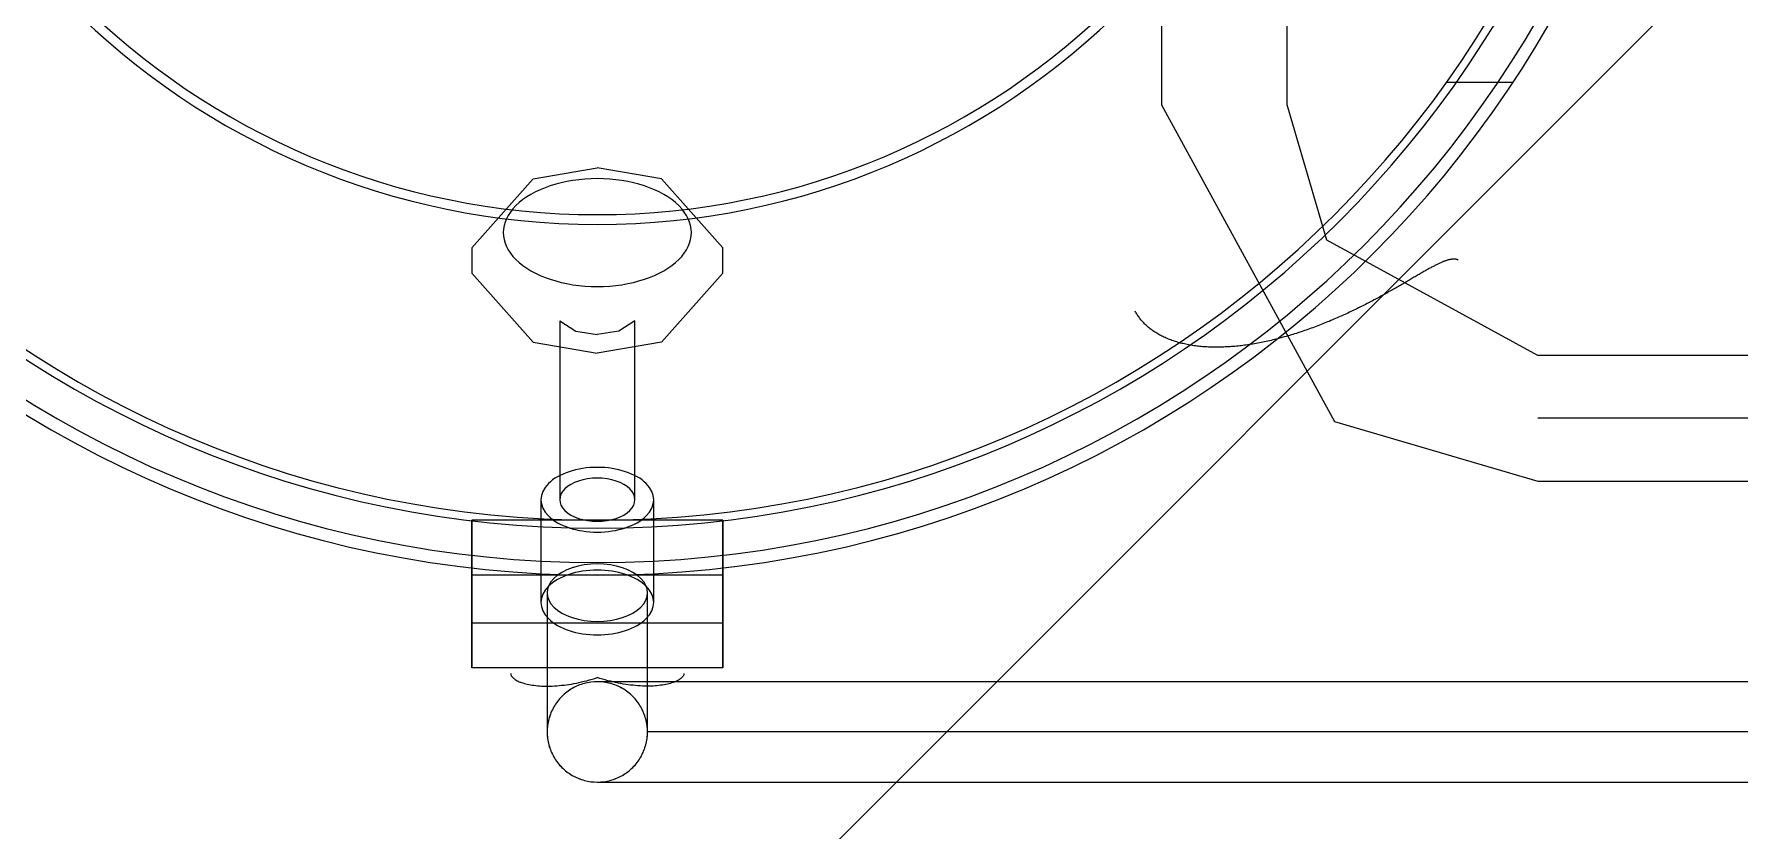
# Model space of a CAD drawing. Header units: millimetres. Extents: x -677815 to 476396, y -125373 to 39000.
# Drawn here: x 136915.5 to 137187.5, y 11654.9 to 11781.9 of the extents above; entities that cross this region are included whole.
import ezdxf

# ---------------------------------------------------------------- set-up
doc = ezdxf.new("R2010")
doc.units = ezdxf.units.MM
doc.layers.add('AM_BOR', color=4, linetype='Continuous', lineweight=25)
doc.layers.add('Xref building Toll$0$P-SANR-FIXT', color=6, linetype='Continuous', lineweight=9)

# ---------------------------------------------------------------- blocks, each defined once
blk = doc.blocks.new('Xref building Toll$0$FP_233-MASTER GROUND FLOOR')
at = {"layer": 'Xref building Toll$0$P-SANR-FIXT'}
for p, q in [((-152.39, 446.17), (-152.44, 445.92)), ((-152.33, 446.41), (-152.39, 446.17)), ((-152.27, 446.64), (-152.33, 446.41)), ((-152.2, 446.86), (-152.27, 446.64)), ((-152.14, 447.07), (-152.2, 446.86)), ((-152.06, 447.27), (-152.14, 447.07)), ((-151.99, 447.46), (-152.06, 447.27)), ((-151.91, 447.64), (-151.99, 447.46)), ((-151.83, 447.8), (-151.91, 447.64)), ((-151.74, 447.95), (-151.83, 447.8)), ((-151.65, 448.09), (-151.74, 447.95)), ((-151.56, 448.22), (-151.65, 448.09)), ((-151.47, 448.34), (-151.56, 448.22)), ((-151.38, 448.44), (-151.47, 448.34)), ((-151.28, 448.53), (-151.38, 448.44)), ((-151.18, 448.61), (-151.28, 448.53)), ((-151.09, 448.68), (-151.18, 448.61)), ((-150.99, 448.73), (-151.09, 448.68)), ((-150.89, 448.77), (-150.99, 448.73)), ((-150.79, 448.8), (-150.89, 448.77)), ((-150.68, 448.82), (-150.79, 448.8)), ((-152.69, 443.56), (-152.7, 443.23)), ((-152.68, 443.89), (-152.69, 443.56)), ((-152.66, 444.2), (-152.68, 443.89)), ((-152.64, 444.51), (-152.66, 444.2)), ((-152.61, 444.81), (-152.64, 444.51)), ((-152.57, 445.1), (-152.61, 444.81)), ((-152.53, 445.38), (-152.57, 445.1)), ((-152.49, 445.66), (-152.53, 445.38)), ((-152.44, 445.92), (-152.49, 445.66)), ((-152.7, 443.23), (-152.7, 442.89)), ((-152.7, 442.89), (-152.69, 442.54)), ((-152.69, 442.54), (-152.68, 442.18)), ((-152.68, 442.18), (-152.67, 441.82)), ((-152.67, 441.82), (-152.64, 441.45)), ((-152.64, 441.45), (-152.61, 441.08)), ((-152.61, 441.08), (-152.57, 440.7)), ((-152.57, 440.7), (-152.53, 440.31)), ((-152.53, 440.31), (-152.48, 439.92)), ((-152.48, 439.92), (-152.42, 439.53)), ((-152.42, 439.53), (-152.36, 439.13)), ((-152.36, 439.13), (-152.29, 438.73)), ((-152.29, 438.73), (-152.21, 438.32)), ((-152.21, 438.32), (-152.13, 437.92)), ((-152.13, 437.92), (-152.03, 437.5)), ((-152.03, 437.5), (-151.93, 437.09)), ((-151.93, 437.09), (-151.83, 436.67)), ((-151.83, 436.67), (-151.71, 436.26)), ((-151.71, 436.26), (-151.59, 435.84)), ((-151.59, 435.84), (-151.47, 435.42)), ((-151.47, 435.42), (-151.33, 435))]:
    blk.add_line(p, q, dxfattribs=at)
blk = doc.blocks.new('Xref building Toll$0$FP_232-MASTER GROUND FLOOR')
at = {"layer": 'Xref building Toll$0$P-SANR-FIXT'}
blk.add_line((-137.81, 443), (-160, 443), dxfattribs=at)
blk.add_blockref('Xref building Toll$0$FP_233-MASTER GROUND FLOOR', (0, 0), dxfattribs=at)
blk = doc.blocks.new('Xref building Toll$0$FP_235-MASTER GROUND FLOOR')
at = {"layer": 'Xref building Toll$0$P-SANR-FIXT'}
for p, q in [((-152.03, 432.5), (-151.93, 432.91)), ((-151.93, 432.91), (-151.83, 433.33)), ((-151.83, 433.33), (-151.71, 433.74)), ((-151.71, 433.74), (-151.59, 434.16)), ((-151.59, 434.16), (-151.47, 434.58)), ((-151.47, 434.58), (-151.33, 435)), ((-152.53, 429.69), (-152.48, 430.08)), ((-152.48, 430.08), (-152.42, 430.47)), ((-152.42, 430.47), (-152.36, 430.87)), ((-152.36, 430.87), (-152.29, 431.27)), ((-152.29, 431.27), (-152.21, 431.68)), ((-152.21, 431.68), (-152.13, 432.08)), ((-152.13, 432.08), (-152.03, 432.5)), ((-152.7, 427.11), (-152.69, 427.46)), ((-152.7, 426.77), (-152.7, 427.11)), ((-152.69, 427.46), (-152.68, 427.82)), ((-152.68, 427.82), (-152.67, 428.18)), ((-152.67, 428.18), (-152.64, 428.55)), ((-152.64, 428.55), (-152.61, 428.92)), ((-152.61, 428.92), (-152.57, 429.3)), ((-152.57, 429.3), (-152.53, 429.69)), ((-152.69, 426.44), (-152.7, 426.77)), ((-152.68, 426.11), (-152.69, 426.44)), ((-152.66, 425.8), (-152.68, 426.11)), ((-152.64, 425.49), (-152.66, 425.8)), ((-152.61, 425.19), (-152.64, 425.49)), ((-152.57, 424.9), (-152.61, 425.19)), ((-152.53, 424.62), (-152.57, 424.9)), ((-152.49, 424.34), (-152.53, 424.62)), ((-152.44, 424.08), (-152.49, 424.34)), ((-152.39, 423.83), (-152.44, 424.08)), ((-152.33, 423.59), (-152.39, 423.83)), ((-152.27, 423.36), (-152.33, 423.59)), ((-152.2, 423.14), (-152.27, 423.36)), ((-152.14, 422.93), (-152.2, 423.14)), ((-152.06, 422.73), (-152.14, 422.93)), ((-151.99, 422.54), (-152.06, 422.73)), ((-151.91, 422.36), (-151.99, 422.54)), ((-151.83, 422.2), (-151.91, 422.36)), ((-151.74, 422.05), (-151.83, 422.2)), ((-151.65, 421.91), (-151.74, 422.05)), ((-151.56, 421.78), (-151.65, 421.91)), ((-151.47, 421.66), (-151.56, 421.78)), ((-151.38, 421.56), (-151.47, 421.66)), ((-151.28, 421.47), (-151.38, 421.56)), ((-151.18, 421.39), (-151.28, 421.47)), ((-151.09, 421.32), (-151.18, 421.39)), ((-150.99, 421.27), (-151.09, 421.32)), ((-150.89, 421.23), (-150.99, 421.27)), ((-150.79, 421.2), (-150.89, 421.23)), ((-150.68, 421.18), (-150.79, 421.2))]:
    blk.add_line(p, q, dxfattribs=at)
blk = doc.blocks.new('Xref building Toll$0$FP_234-MASTER GROUND FLOOR')
at = {"layer": 'Xref building Toll$0$P-SANR-FIXT'}
blk.add_line((-160, 427), (-137.81, 427), dxfattribs=at)
blk.add_blockref('Xref building Toll$0$FP_235-MASTER GROUND FLOOR', (0, 0), dxfattribs=at)
blk = doc.blocks.new('Xref building Toll$0$FP_237-MASTER GROUND FLOOR')
at = {"layer": 'Xref building Toll$0$P-SANR-FIXT'}
blk.add_line((-160, 415), (-160, 427), dxfattribs=at)
blk = doc.blocks.new('Xref building Toll$0$FP_236-MASTER GROUND FLOOR')
at = {"layer": 'Xref building Toll$0$P-SANR-FIXT'}
for p, q in [((-168, 435), (-168, 415)), ((-152, 415), (-152, 435))]:
    blk.add_line(p, q, dxfattribs=at)
blk.add_blockref('Xref building Toll$0$FP_237-MASTER GROUND FLOOR', (0, 0), dxfattribs=at)
blk = doc.blocks.new('Xref building Toll$0$FP_239-MASTER GROUND FLOOR')
at = {"layer": 'Xref building Toll$0$P-SANR-FIXT'}
blk.add_line((-160, 245), (-160, 415), dxfattribs=at)
blk = doc.blocks.new('Xref building Toll$0$FP_238-MASTER GROUND FLOOR')
at = {"layer": 'Xref building Toll$0$P-SANR-FIXT'}
for p, q in [((-168, 415), (-168, 245)), ((-152, 245), (-152, 415))]:
    blk.add_line(p, q, dxfattribs=at)
blk.add_blockref('Xref building Toll$0$FP_239-MASTER GROUND FLOOR', (0, 0), dxfattribs=at)
blk = doc.blocks.new('Xref building Toll$0$FP_259-MASTER GROUND FLOOR')
at = {"layer": 'Xref building Toll$0$P-SANR-FIXT'}
blk.add_line((-110, 185), (-110, 285), dxfattribs=at)
blk = doc.blocks.new('Xref building Toll$0$FP_258-MASTER GROUND FLOOR')
at = {"layer": 'Xref building Toll$0$P-SANR-FIXT'}
for p, q in [((-120, 285), (-120, 185)), ((-100, 185), (-100, 285))]:
    blk.add_line(p, q, dxfattribs=at)
blk.add_blockref('Xref building Toll$0$FP_259-MASTER GROUND FLOOR', (0, 0), dxfattribs=at)
blk = doc.blocks.new('Xref building Toll$0$FP_261-MASTER GROUND FLOOR')
at = {"layer": 'Xref building Toll$0$P-SANR-FIXT'}
for p, q in [((-94.42, 348.19), (-94.29, 348.3)), ((-94.29, 348.3), (-94.16, 348.41)), ((-94.16, 348.41), (-94.03, 348.51)), ((-94.03, 348.51), (-93.9, 348.61)), ((-93.9, 348.61), (-93.76, 348.71)), ((-93.76, 348.71), (-93.62, 348.8)), ((-93.62, 348.8), (-93.48, 348.89)), ((-93.48, 348.89), (-93.34, 348.98)), ((-93.34, 348.98), (-93.2, 349.07)), ((-93.2, 349.07), (-93.06, 349.15)), ((-93.06, 349.15), (-92.91, 349.23)), ((-96.63, 345.47), (-96.53, 345.63)), ((-96.53, 345.63), (-96.44, 345.79)), ((-96.44, 345.79), (-96.34, 345.94)), ((-96.34, 345.94), (-96.25, 346.1)), ((-96.25, 346.1), (-96.15, 346.25)), ((-96.15, 346.25), (-96.04, 346.39)), ((-96.04, 346.39), (-95.94, 346.54)), ((-95.94, 346.54), (-95.83, 346.68)), ((-95.83, 346.68), (-95.73, 346.82)), ((-95.73, 346.82), (-95.62, 346.96)), ((-95.62, 346.96), (-95.5, 347.1)), ((-95.5, 347.1), (-95.39, 347.23)), ((-95.39, 347.23), (-95.28, 347.36)), ((-95.28, 347.36), (-95.16, 347.49)), ((-95.16, 347.49), (-95.04, 347.61)), ((-95.04, 347.61), (-94.92, 347.73)), ((-94.92, 347.73), (-94.8, 347.85)), ((-94.8, 347.85), (-94.67, 347.97)), ((-94.67, 347.97), (-94.55, 348.08)), ((-94.55, 348.08), (-94.42, 348.19)), ((-97.83, 342.58), (-97.77, 342.78)), ((-97.77, 342.78), (-97.71, 342.97)), ((-97.71, 342.97), (-97.65, 343.16)), ((-97.65, 343.16), (-97.58, 343.36)), ((-97.58, 343.36), (-97.51, 343.54)), ((-97.51, 343.54), (-97.44, 343.73)), ((-97.44, 343.73), (-97.37, 343.91)), ((-97.37, 343.91), (-97.29, 344.1)), ((-97.29, 344.1), (-97.22, 344.28)), ((-97.22, 344.28), (-97.14, 344.45)), ((-97.14, 344.45), (-97.06, 344.63)), ((-97.06, 344.63), (-96.98, 344.8)), ((-96.98, 344.8), (-96.89, 344.97)), ((-96.89, 344.97), (-96.81, 345.14)), ((-96.81, 345.14), (-96.72, 345.3)), ((-96.72, 345.3), (-96.63, 345.47)), ((-98.42, 339.85), (-98.39, 340.07)), ((-98.39, 340.07), (-98.36, 340.29)), ((-98.36, 340.29), (-98.32, 340.5)), ((-98.32, 340.5), (-98.28, 340.72)), ((-98.28, 340.72), (-98.24, 340.93)), ((-98.24, 340.93), (-98.19, 341.15)), ((-98.19, 341.15), (-98.15, 341.36)), ((-98.15, 341.36), (-98.1, 341.57)), ((-98.1, 341.57), (-98.05, 341.77)), ((-98.05, 341.77), (-98, 341.98)), ((-98, 341.98), (-97.95, 342.18)), ((-97.95, 342.18), (-97.89, 342.38)), ((-97.89, 342.38), (-97.83, 342.58)), ((-98.65, 337.31), (-98.64, 337.54)), ((-98.64, 337.54), (-98.63, 337.78)), ((-98.63, 337.78), (-98.61, 338.02)), ((-98.61, 338.02), (-98.6, 338.25)), ((-98.6, 338.25), (-98.58, 338.48)), ((-98.58, 338.48), (-98.56, 338.71)), ((-98.56, 338.71), (-98.53, 338.94)), ((-98.53, 338.94), (-98.51, 339.17)), ((-98.51, 339.17), (-98.48, 339.4)), ((-98.48, 339.4), (-98.45, 339.62)), ((-98.45, 339.62), (-98.42, 339.85)), ((-98.67, 336.58), (-98.66, 336.83)), ((-98.67, 336.34), (-98.67, 336.58)), ((-98.67, 336.1), (-98.67, 336.34)), ((-98.66, 335.85), (-98.67, 336.1)), ((-98.66, 337.07), (-98.65, 337.31)), ((-98.66, 336.83), (-98.66, 337.07)), ((-98.66, 335.6), (-98.66, 335.85)), ((-98.65, 335.35), (-98.66, 335.6)), ((-98.65, 335.11), (-98.65, 335.35)), ((-98.63, 334.86), (-98.65, 335.11)), ((-98.62, 334.6), (-98.63, 334.86)), ((-98.61, 334.35), (-98.62, 334.6)), ((-98.59, 334.1), (-98.61, 334.35)), ((-98.57, 333.84), (-98.59, 334.1)), ((-98.55, 333.59), (-98.57, 333.84)), ((-98.53, 333.33), (-98.55, 333.59)), ((-98.51, 333.08), (-98.53, 333.33)), ((-98.48, 332.82), (-98.51, 333.08)), ((-98.45, 332.56), (-98.48, 332.82)), ((-98.42, 332.3), (-98.45, 332.56)), ((-98.39, 332.04), (-98.42, 332.3)), ((-98.36, 331.78), (-98.39, 332.04)), ((-98.32, 331.52), (-98.36, 331.78)), ((-98.28, 331.25), (-98.32, 331.52)), ((-98.24, 330.99), (-98.28, 331.25)), ((-98.2, 330.73), (-98.24, 330.99)), ((-98.16, 330.47), (-98.2, 330.73)), ((-98.11, 330.2), (-98.16, 330.47)), ((-98.07, 329.94), (-98.11, 330.2)), ((-98.02, 329.67), (-98.07, 329.94)), ((-97.97, 329.41), (-98.02, 329.67)), ((-97.92, 329.14), (-97.97, 329.41)), ((-97.86, 328.87), (-97.92, 329.14)), ((-97.81, 328.61), (-97.86, 328.87)), ((-97.75, 328.34), (-97.81, 328.61)), ((-97.69, 328.07), (-97.75, 328.34)), ((-97.63, 327.81), (-97.69, 328.07)), ((-97.57, 327.54), (-97.63, 327.81)), ((-97.51, 327.27), (-97.57, 327.54)), ((-97.44, 327), (-97.51, 327.27)), ((-97.38, 326.73), (-97.44, 327)), ((-97.31, 326.47), (-97.38, 326.73)), ((-97.24, 326.2), (-97.31, 326.47)), ((-97.17, 325.93), (-97.24, 326.2)), ((-97.09, 325.66), (-97.17, 325.93)), ((-97.02, 325.39), (-97.09, 325.66)), ((-96.94, 325.13), (-97.02, 325.39)), ((-96.87, 324.86), (-96.94, 325.13)), ((-96.79, 324.59), (-96.87, 324.86)), ((-96.71, 324.32), (-96.79, 324.59)), ((-96.63, 324.06), (-96.71, 324.32)), ((-96.54, 323.79), (-96.63, 324.06)), ((-96.46, 323.52), (-96.54, 323.79)), ((-96.37, 323.26), (-96.46, 323.52)), ((-96.29, 322.99), (-96.37, 323.26)), ((-96.2, 322.73), (-96.29, 322.99)), ((-96.11, 322.46), (-96.2, 322.73)), ((-96.02, 322.2), (-96.11, 322.46)), ((-95.93, 321.93), (-96.02, 322.2)), ((-95.84, 321.67), (-95.93, 321.93)), ((-95.74, 321.4), (-95.84, 321.67)), ((-95.65, 321.14), (-95.74, 321.4)), ((-95.55, 320.88), (-95.65, 321.14)), ((-95.45, 320.62), (-95.55, 320.88)), ((-95.36, 320.36), (-95.45, 320.62)), ((-95.26, 320.09), (-95.36, 320.36)), ((-95.16, 319.84), (-95.26, 320.09)), ((-95.05, 319.58), (-95.16, 319.84)), ((-94.95, 319.32), (-95.05, 319.58)), ((-94.85, 319.06), (-94.95, 319.32)), ((-94.75, 318.8), (-94.85, 319.06)), ((-94.64, 318.55), (-94.75, 318.8)), ((-94.54, 318.29), (-94.64, 318.55)), ((-94.43, 318.04), (-94.54, 318.29)), ((-94.32, 317.78), (-94.43, 318.04)), ((-94.21, 317.53), (-94.32, 317.78)), ((-94.11, 317.28), (-94.21, 317.53)), ((-94, 317.03), (-94.11, 317.28)), ((-93.89, 316.78), (-94, 317.03)), ((-93.78, 316.53), (-93.89, 316.78)), ((-93.67, 316.28), (-93.78, 316.53)), ((-93.55, 316.03), (-93.67, 316.28)), ((-93.44, 315.79), (-93.55, 316.03)), ((-93.33, 315.54), (-93.44, 315.79)), ((-93.22, 315.3), (-93.33, 315.54)), ((-93.1, 315.06), (-93.22, 315.3)), ((-92.99, 314.82), (-93.1, 315.06)), ((-92.87, 314.58), (-92.99, 314.82)), ((-92.76, 314.34), (-92.87, 314.58)), ((-92.64, 314.1), (-92.76, 314.34)), ((-92.53, 313.86), (-92.64, 314.1)), ((-92.41, 313.63), (-92.53, 313.86)), ((-92.3, 313.39), (-92.41, 313.63)), ((-92.18, 313.16), (-92.3, 313.39)), ((-92.06, 312.93), (-92.18, 313.16)), ((-91.95, 312.7), (-92.06, 312.93)), ((-91.83, 312.47), (-91.95, 312.7)), ((-91.71, 312.24), (-91.83, 312.47)), ((-91.6, 312.02), (-91.71, 312.24)), ((-91.48, 311.79), (-91.6, 312.02)), ((-91.36, 311.57), (-91.48, 311.79)), ((-91.25, 311.35), (-91.36, 311.57)), ((-91.13, 311.13), (-91.25, 311.35)), ((-91.01, 310.91), (-91.13, 311.13)), ((-90.9, 310.69), (-91.01, 310.91)), ((-90.78, 310.48), (-90.9, 310.69)), ((-90.67, 310.26), (-90.78, 310.48)), ((-90.55, 310.05), (-90.67, 310.26)), ((-90.43, 309.84), (-90.55, 310.05)), ((-90.32, 309.63), (-90.43, 309.84)), ((-90.2, 309.42), (-90.32, 309.63)), ((-90.09, 309.21), (-90.2, 309.42)), ((-89.98, 309.01), (-90.09, 309.21)), ((-89.86, 308.81), (-89.98, 309.01)), ((-89.75, 308.6), (-89.86, 308.81)), ((-89.63, 308.4), (-89.75, 308.6)), ((-89.52, 308.21), (-89.63, 308.4)), ((-89.41, 308.01), (-89.52, 308.21)), ((-89.3, 307.81), (-89.41, 308.01)), ((-89.19, 307.62), (-89.3, 307.81)), ((-89.08, 307.43), (-89.19, 307.62)), ((-88.97, 307.24), (-89.08, 307.43)), ((-88.86, 307.05), (-88.97, 307.24)), ((-88.75, 306.86), (-88.86, 307.05)), ((-88.65, 306.68), (-88.75, 306.86)), ((-88.54, 306.49), (-88.65, 306.68)), ((-88.43, 306.31), (-88.54, 306.49)), ((-88.33, 306.13), (-88.43, 306.31)), ((-88.22, 305.95), (-88.33, 306.13)), ((-88.12, 305.78), (-88.22, 305.95)), ((-88.02, 305.6), (-88.12, 305.78)), ((-87.92, 305.43), (-88.02, 305.6)), ((-87.82, 305.26), (-87.92, 305.43)), ((-87.72, 305.09), (-87.82, 305.26)), ((-87.62, 304.92), (-87.72, 305.09)), ((-87.52, 304.76), (-87.62, 304.92)), ((-87.43, 304.59), (-87.52, 304.76)), ((-87.33, 304.43), (-87.43, 304.59)), ((-87.24, 304.27), (-87.33, 304.43)), ((-87.15, 304.11), (-87.24, 304.27)), ((-87.06, 303.95), (-87.15, 304.11)), ((-86.97, 303.8), (-87.06, 303.95)), ((-86.88, 303.65), (-86.97, 303.8)), ((-86.79, 303.49), (-86.88, 303.65)), ((-86.7, 303.35), (-86.79, 303.49)), ((-86.62, 303.2), (-86.7, 303.35)), ((-86.54, 303.05), (-86.62, 303.2)), ((-86.45, 302.91), (-86.54, 303.05)), ((-86.37, 302.76), (-86.45, 302.91)), ((-86.29, 302.62), (-86.37, 302.76)), ((-86.22, 302.49), (-86.29, 302.62)), ((-86.14, 302.35), (-86.22, 302.49)), ((-86.07, 302.21), (-86.14, 302.35)), ((-85.99, 302.08), (-86.07, 302.21)), ((-85.92, 301.95), (-85.99, 302.08)), ((-85.85, 301.82), (-85.92, 301.95)), ((-85.79, 301.69), (-85.85, 301.82)), ((-85.72, 301.56), (-85.79, 301.69)), ((-85.65, 301.44), (-85.72, 301.56)), ((-85.59, 301.32), (-85.65, 301.44)), ((-85.53, 301.19), (-85.59, 301.32)), ((-85.47, 301.08), (-85.53, 301.19)), ((-85.41, 300.96), (-85.47, 301.08)), ((-85.36, 300.84), (-85.41, 300.96)), ((-85.31, 300.73), (-85.36, 300.84)), ((-85.25, 300.62), (-85.31, 300.73)), ((-85.2, 300.5), (-85.25, 300.62)), ((-85.16, 300.4), (-85.2, 300.5)), ((-85.11, 300.29), (-85.16, 300.4)), ((-85.07, 300.18), (-85.11, 300.29)), ((-85.02, 300.08), (-85.07, 300.18)), ((-84.98, 299.98), (-85.02, 300.08)), ((-84.94, 299.88), (-84.98, 299.98)), ((-84.91, 299.78), (-84.94, 299.88)), ((-84.87, 299.68), (-84.91, 299.78)), ((-84.84, 299.58), (-84.87, 299.68)), ((-84.81, 299.49), (-84.84, 299.58)), ((-84.78, 299.4), (-84.81, 299.49)), ((-84.76, 299.31), (-84.78, 299.4)), ((-84.74, 299.22), (-84.76, 299.31)), ((-84.77, 297.69), (-84.74, 297.75)), ((-84.71, 299.13), (-84.74, 299.22)), ((-84.74, 297.75), (-84.72, 297.81)), ((-84.72, 297.81), (-84.7, 297.87)), ((-84.7, 299.04), (-84.71, 299.13)), ((-84.68, 298.96), (-84.7, 299.04)), ((-84.7, 297.87), (-84.68, 297.93)), ((-84.66, 298.88), (-84.68, 298.96)), ((-84.68, 297.93), (-84.67, 298)), ((-84.67, 298), (-84.65, 298.06)), ((-84.65, 298.8), (-84.66, 298.88)), ((-84.64, 298.72), (-84.65, 298.8)), ((-84.65, 298.06), (-84.64, 298.13)), ((-84.63, 298.64), (-84.64, 298.72)), ((-84.64, 298.13), (-84.63, 298.2)), ((-84.63, 298.56), (-84.63, 298.64)), ((-84.62, 298.49), (-84.63, 298.56)), ((-84.63, 298.27), (-84.62, 298.34)), ((-84.63, 298.2), (-84.63, 298.27)), ((-84.62, 298.41), (-84.62, 298.49)), ((-84.62, 298.34), (-84.62, 298.41))]:
    blk.add_line(p, q, dxfattribs=at)
blk = doc.blocks.new('Xref building Toll$0$FP_260-MASTER GROUND FLOOR')
at = {"layer": 'Xref building Toll$0$P-SANR-FIXT', "flags": 128}
for points in [[(-60, 345), (-110.49, 317.42), (-120, 285)], [(-100, 285), (-81.61, 318.66), (-60, 325)]]:
    blk.add_lwpolyline(points, dxfattribs=at)
at = {"layer": 'Xref building Toll$0$P-SANR-FIXT'}
blk.add_blockref('Xref building Toll$0$FP_261-MASTER GROUND FLOOR', (0, 0), dxfattribs=at)
blk = doc.blocks.new('Xref building Toll$0$FP_262-MASTER GROUND FLOOR')
at = {"layer": 'Xref building Toll$0$P-SANR-FIXT'}
for p, q in [((140, 345), (-60, 345)), ((-60, 325), (140, 325))]:
    blk.add_line(p, q, dxfattribs=at)
blk = doc.blocks.new('Xref building Toll$0$Safety_Shower_amp_Eye_Wash_6042 - Existing-1629958-MASTER GROUND FLOOR')
at = {"layer": 'Xref building Toll$0$P-SANR-FIXT'}
h = blk.add_hatch(dxfattribs=at)
h.set_pattern_fill('FP_312', color=256, style=0, pattern_type=2)
h.set_pattern_definition([(90, (0, 0), (-406, 2e-14), [])])
edge = h.paths.add_edge_path(flags=0)
edge.add_arc((40, 435), 166.25, 180, 360)
edge.add_arc((40, 435), 166.25, 360, 540)
edge = h.paths.add_edge_path(flags=0)
edge.add_arc((40, 435), 175, 180, 360)
edge.add_arc((40, 435), 175, 360, 540)
h = blk.add_hatch(dxfattribs=at)
h.set_pattern_fill('FP_308', color=256, style=0, pattern_type=2)
h.set_pattern_definition([(0, (-548.64, 435), (0, 406), [])])
h.paths.add_polyline_path([(-142.62, 455), (-142.62, 415), (-149.8, 415), (-149.8, 455)], flags=0)
h = blk.add_hatch(dxfattribs=at)
h.set_pattern_fill('FP_307', color=256, style=0, pattern_type=2)
h.set_pattern_definition([(180, (536.03, 435), (-5e-14, -406), [])])
h.paths.add_polyline_path([(-126.25, 455), (-126.25, 415), (-142.62, 415), (-142.62, 455)], flags=0)
h = blk.add_hatch(dxfattribs=at)
h.set_pattern_fill('FP_304', color=256, style=0, pattern_type=2)
h.set_pattern_definition([(180, (-137.8, 435), (-5e-14, -406), [])])
edge = h.paths.add_edge_path(flags=0)
edge.add_ellipse((-137.81, 435), major_axis=(0, 8), ratio=0.573576, start_angle=90, end_angle=270)
edge.add_ellipse((-137.81, 435), major_axis=(0, 8), ratio=0.573576, start_angle=270, end_angle=450)
for p, q in [((-135, 455), (-149.8, 455)), ((-149.8, 455), (-142.62, 455)), ((-149.8, 415), (-149.8, 455)), ((-142.62, 455), (-126.25, 455)), ((-142.62, 455), (-142.62, 415)), ((-126.25, 455), (-135, 455)), ((-135, 415), (-135, 455)), ((-126.25, 415), (-126.25, 455)), ((-82.84, 455), (-86.86, 455)), ((-122.98, 444), (-139.36, 444)), ((-94.47, 441), (-122.98, 441)), ((-94.47, 441), (-94.47, 441)), ((-122.98, 429), (-94.47, 429)), ((-94.47, 429), (-94.47, 429)), ((-139.36, 426), (-122.98, 426)), ((-142.62, 415), (-149.8, 415)), ((-149.8, 415), (-135, 415)), ((-126.25, 415), (-142.62, 415)), ((-135, 415), (-126.25, 415)), ((-86.86, 415), (-82.84, 415))]:
    blk.add_line(p, q, dxfattribs=at)
at = {"layer": 'Xref building Toll$0$P-SANR-FIXT', "flags": 128}
for points in [[(-86.86, 455), (-97.88, 445.22), (-99.61, 435)], [(-82.84, 455), (-71.82, 445.22), (-70.09, 435)], [(-94.47, 441), (-96.13, 438.45), (-96.63, 435)], [(-86.86, 415), (-97.88, 424.78), (-99.61, 435)], [(-94.47, 429), (-96.13, 431.55), (-96.63, 435)], [(-82.84, 415), (-71.82, 424.78), (-70.09, 435)]]:
    blk.add_lwpolyline(points, dxfattribs=at)
at = {"layer": 'Xref building Toll$0$P-SANR-FIXT'}
for radius, start, end in [(175, 360, 180), (175, 0, 180), (173, 0, 180), (173, 0, 180), (167.53, 0, 180), (166.25, 0, 180), (119.08, 0, 180), (117.53, 0, 180), (175, 180, 360), (175, 180, 0), (173, 180, 360), (173, 180, 0), (167.53, 180, 0), (166.25, 180, 360), (119.08, 180, 360), (117.53, 180, 0)]:
    blk.add_arc((40, 435), radius, start, end, dxfattribs=at)
for centre, major_axis, start_param, end_param in [((-80.39, 435), (0, 15), 4.712389, 7.853982), ((-139.36, 435), (0, 9), 4.712389, 7.853982), ((-122.98, 435), (0, 9), 4.712389, 7.853982), ((-137.81, 435), (0, 8), 4.712389, 7.853982), ((-122.98, 435), (0, 6), 4.712389, 7.853982), ((-139.36, 435), (0, 9), 1.570796, 4.712389), ((-137.81, 435), (0, 8), 1.570796, 4.712389), ((-122.98, 435), (0, 9), 1.570796, 4.712389), ((-122.98, 435), (0, 6), 1.570796, 4.712389), ((-80.39, 435), (0, 15), 1.570796, 4.712389)]:
    blk.add_ellipse(centre, major_axis=major_axis, ratio=0.573576, start_param=start_param, end_param=end_param, dxfattribs=at)
for points, knots in [([(-152, 435), (-152, 435.7), (-152.18, 437.09), (-152.99, 439.05), (-154.06, 440.44), (-155.12, 441.36), (-155.99, 441.95), (-156.93, 442.41), (-157.92, 442.75), (-158.95, 442.95), (-160, 443.02), (-161.05, 442.95), (-162.08, 442.75), (-163.07, 442.41), (-164.01, 441.95), (-164.88, 441.36), (-165.94, 440.44), (-167.01, 439.05), (-167.82, 437.09), (-168, 435.7), (-168, 435)], [0, 0, 0, 0, 0.083333, 0.166667, 0.25, 0.291667, 0.333333, 0.375, 0.416667, 0.458333, 0.5, 0.541667, 0.583333, 0.625, 0.666667, 0.708333, 0.75, 0.833333, 0.916667, 1, 1, 1, 1]), ([(-152, 435), (-152, 435.7), (-152.14, 436.75), (-152.59, 438.07), (-152.97, 438.85), (-153.34, 439.45), (-153.75, 440.02), (-154.21, 440.54), (-154.72, 441.02), (-155.26, 441.46), (-155.99, 441.95), (-156.93, 442.41), (-158.25, 442.86), (-160, 443.09), (-161.75, 442.86), (-163.07, 442.41), (-164.01, 441.95), (-164.74, 441.46), (-165.28, 441.02), (-165.79, 440.54), (-166.36, 439.88), (-166.85, 439.16), (-167.18, 438.54), (-167.47, 437.9), (-167.86, 436.75), (-168, 435.7), (-168, 435)], [0, 0, 0, 0, 0.083333, 0.125, 0.166667, 0.1875, 0.208333, 0.25, 0.270833, 0.291667, 0.333333, 0.375, 0.416667, 0.5, 0.583333, 0.625, 0.666667, 0.708333, 0.729167, 0.75, 0.791667, 0.833333, 0.854167, 0.875, 0.916667, 1, 1, 1, 1]), ([(-168, 435), (-168, 434.3), (-167.82, 432.91), (-167.01, 430.95), (-165.94, 429.56), (-164.88, 428.64), (-164.01, 428.05), (-163.07, 427.59), (-162.08, 427.25), (-161.05, 427.05), (-160, 426.98), (-158.95, 427.05), (-157.92, 427.25), (-156.93, 427.59), (-155.99, 428.05), (-155.12, 428.64), (-154.06, 429.56), (-152.99, 430.95), (-152.18, 432.91), (-152, 434.3), (-152, 435)], [0, 0, 0, 0, 0.083333, 0.166667, 0.25, 0.291667, 0.333333, 0.375, 0.416667, 0.458333, 0.5, 0.541667, 0.583333, 0.625, 0.666667, 0.708333, 0.75, 0.833333, 0.916667, 1, 1, 1, 1]), ([(-168, 435), (-168, 434.3), (-167.86, 433.25), (-167.41, 431.93), (-167.03, 431.15), (-166.66, 430.55), (-166.25, 429.98), (-165.79, 429.46), (-165.28, 428.98), (-164.74, 428.54), (-164.01, 428.05), (-163.07, 427.59), (-161.75, 427.14), (-160, 426.91), (-158.25, 427.14), (-156.93, 427.59), (-155.99, 428.05), (-155.26, 428.54), (-154.72, 428.98), (-154.21, 429.46), (-153.64, 430.12), (-153.15, 430.84), (-152.82, 431.46), (-152.53, 432.1), (-152.14, 433.25), (-152, 434.3), (-152, 435)], [0, 0, 0, 0, 0.083333, 0.125, 0.166667, 0.1875, 0.208333, 0.25, 0.270833, 0.291667, 0.333333, 0.375, 0.416667, 0.5, 0.583333, 0.625, 0.666667, 0.708333, 0.729167, 0.75, 0.791667, 0.833333, 0.854167, 0.875, 0.916667, 1, 1, 1, 1])]:
    blk.add_open_spline(points, degree=3, knots=knots, dxfattribs=at)
for name in ['Xref building Toll$0$FP_232-MASTER GROUND FLOOR', 'Xref building Toll$0$FP_236-MASTER GROUND FLOOR', 'Xref building Toll$0$FP_234-MASTER GROUND FLOOR', 'Xref building Toll$0$FP_238-MASTER GROUND FLOOR', 'Xref building Toll$0$FP_260-MASTER GROUND FLOOR', 'Xref building Toll$0$FP_262-MASTER GROUND FLOOR', 'Xref building Toll$0$FP_258-MASTER GROUND FLOOR']:
    blk.add_blockref(name, (0, 0), dxfattribs=at)
blk = doc.blocks.new('Xref building Toll$0$Shower Stall-2D - Shower Stall-2D-1628917-MASTER GROUND FLOOR')
at = {"layer": 'Xref building Toll$0$P-SANR-FIXT'}
blk.add_line((1185, 1185), (658.95, 658.95), dxfattribs=at)
blk = doc.blocks.new('Xref building Toll$0$building block 28092016')
at = {"layer": 'Xref building Toll$0$P-SANR-FIXT', "rotation": 90}
blk.add_blockref('Xref building Toll$0$Safety_Shower_amp_Eye_Wash_6042 - Existing-1629958-MASTER GROUND FLOOR', (859989.92, -659668.77), dxfattribs=at)
at = {"layer": 'Xref building Toll$0$P-SANR-FIXT'}
blk.add_blockref('Xref building Toll$0$Shower Stall-2D - Shower Stall-2D-1628917-MASTER GROUND FLOOR', (858679.92, -660759.46), dxfattribs=at)
blk = doc.blocks.new('Xref building Toll')
blk.add_blockref('Xref building Toll$0$building block 28092016', (-722549.64, 671499.46))

msp = doc.modelspace()

# ---------------------------------------------------------------- block references
at = {"layer": 'AM_BOR'}
msp.add_blockref('Xref building Toll', (0, 0), dxfattribs=at)

doc.saveas('drawing.dxf')
